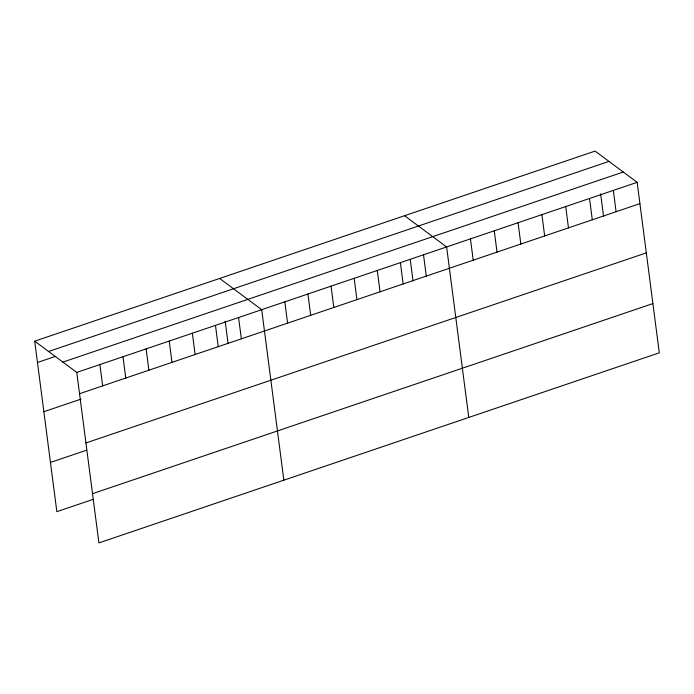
<?xml version="1.0" encoding="UTF-8"?>
<svg xmlns="http://www.w3.org/2000/svg" width="694" height="694" viewBox="0 0 694 694"><rect width="100%" height="100%" fill="white"/><g stroke="black" fill="none" stroke-linecap="round" stroke-linejoin="round"><path stroke-width="1.04" d="M34.7 341.179L595.088 151.092L637.153 182.331L659.3 352.821L98.912 542.908L76.774 372.409L34.7 341.179L56.847 511.669L93.022 499.402M48.58 351.485L608.968 161.398M37.467 362.485L55.555 356.352M62.885 362.103L623.273 172.017M76.774 372.409L637.153 182.331M79.541 393.724L639.92 203.637M43.861 411.716L81.051 399.102M85.935 442.954L646.322 252.868M50.445 462.438L86.629 450.172M92.519 493.677L652.907 303.59M404.55 215.721L446.624 246.96L468.771 417.45M219.625 278.45L261.699 309.68L283.846 480.179M613.34 190.408L616.107 211.713M600.631 193.808L603.554 216.285M589.527 198.484L592.294 219.79M565.705 206.56L568.473 227.875M541.893 214.646L544.66 235.951M518.071 222.722L520.838 244.028M494.258 230.798L497.025 252.104M470.445 238.875L473.213 260.189M423.514 254.793L426.281 276.108M410.241 259.504L413.017 280.914M400.395 262.636L403.162 283.95M377.276 270.478L380.043 291.784M354.166 278.32L356.933 299.626M331.047 286.162L333.814 307.468M307.928 294.004L310.695 315.31M284.818 301.847L287.585 323.152M238.58 317.522L241.347 338.837M225.177 321.166L228.092 343.634M215.47 325.365L218.237 346.67M192.351 333.207L195.118 354.513M169.232 341.049L171.999 362.355M146.122 348.891L148.889 370.197M123.003 356.733L125.77 378.039M99.884 364.567L102.651 385.881"/></g></svg>
